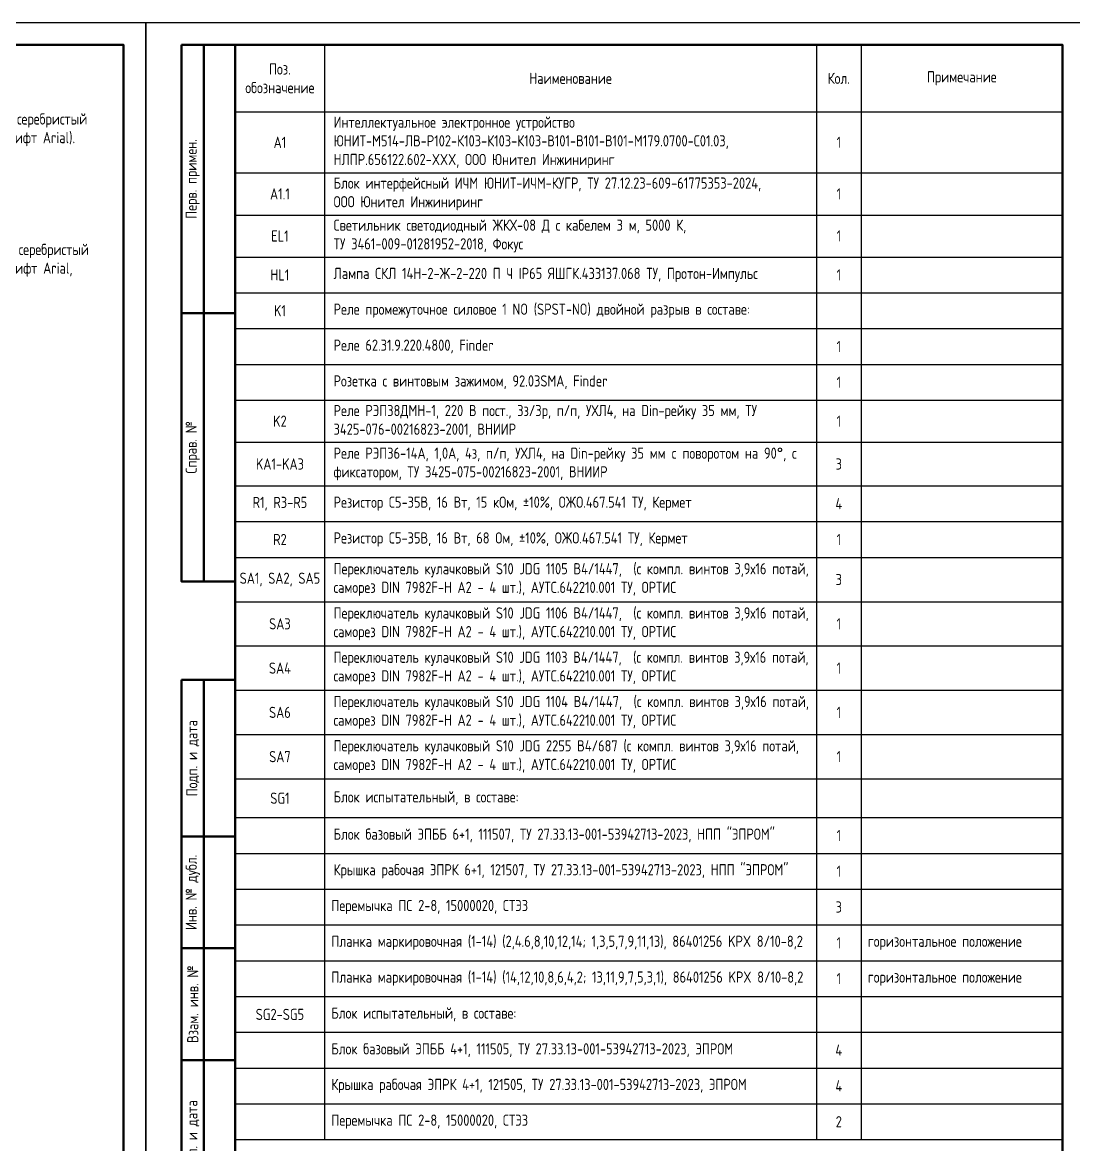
# Model space of a CAD drawing. Header units: millimetres. Extents: x -920 to 3495, y -90 to 589.
# Drawn here: x -447.6 to -212.5, y 46.1 to 297 of the extents above; entities that cross this region are included whole.
import ezdxf

# ---------------------------------------------------------------- set-up
doc = ezdxf.new("R2010")
doc.units = ezdxf.units.MM
doc.styles.add('Gost_type_A', font='GOST_A.TTF')

# ---------------------------------------------------------------- blocks, each defined once
blk = doc.blocks.new('Штамп левый верхний')
at = {"lineweight": 50}
for points in [[(-12, 0), (-7, 0), (-7, -60), (-12, -60)], [(-7, 0), (0, 0), (0, -60), (-7, -60)], [(-12, -60), (-7, -60), (-7, -120), (-12, -120)], [(-7, -60), (0, -60), (0, -120), (-7, -120)]]:
    blk.add_lwpolyline(points, close=True, dxfattribs=at)
at = {"char_height": 2.5, "width": 60, "attachment_point": 5, "rotation": 90, "style": 'Gost_type_A'}
for s, insert in [('Перв. примен.', (-9.5, -30)), ('Справ. №', (-9.5, -90))]:
    blk.add_mtext(s, dxfattribs=dict(at, insert=insert))
blk = doc.blocks.new('Штамп левый нижний')
at = {"lineweight": 50}
for points in [[(-12, 145), (-7, 145), (-7, 110), (-12, 110)], [(-7, 145), (0, 145), (0, 110), (-7, 110)], [(-12, 110), (-7, 110), (-7, 85), (-12, 85)], [(-7, 110), (0, 110), (0, 85), (-7, 85)], [(-12, 85), (-7, 85), (-7, 60), (-12, 60)], [(-7, 85), (0, 85), (0, 60), (-7, 60)], [(-12, 60), (-7, 60), (-7, 25), (-12, 25)], [(-7, 60), (0, 60), (0, 25), (-7, 25)], [(-12, 25), (-7, 25), (-7, 0), (-12, 0)], [(-7, 25), (0, 25), (0, 0), (-7, 0)]]:
    blk.add_lwpolyline(points, close=True, dxfattribs=at)
at = {"char_height": 2.5, "attachment_point": 5, "rotation": 90, "style": 'Gost_type_A'}
for s, insert, width in [('Подп. и дата', (-9.5, 127.5), 35), ('Инв. № дубл.', (-9.5, 97.5), 25), ('Взам. инв. №', (-9.5, 72.5), 25), ('Подп. и дата', (-9.5, 42.5), 35), ('Инв. N подл.', (-9.5, 12.5), 25)]:
    blk.add_mtext(s, dxfattribs=dict(at, insert=insert, width=width))
blk = doc.blocks.new('Формат_А4')
blk.add_lwpolyline([(0, 297), (0, 0), (-210, 0), (-210, 297)], close=True)
at = {"lineweight": 50}
blk.add_lwpolyline([(-190, 292), (-5, 292), (-5, 5), (-190, 5)], close=True, dxfattribs=at)
blk = doc.blocks.new('*T23')
at = {"color": 0, "lineweight": -2, "transparency": 16777216}
for p, q in [((0, 0), (185, 0)), ((0, 0), (0, -15)), ((20, 0), (20, -15)), ((130, 0), (130, -15)), ((140, 0), (140, -15)), ((185, 0), (185, -15)), ((210, 0), (395, 0)), ((210, 0), (210, -15)), ((230, 0), (230, -15)), ((340, 0), (340, -15)), ((350, 0), (350, -15)), ((395, 0), (395, -15))]:
    blk.add_line(p, q, dxfattribs=at)
at = {"color": 0, "linetype": 'ByBlock', "lineweight": -2, "transparency": 16777216}
for p, q in [((0, -15), (185, -15)), ((0, -15), (0, -244.78)), ((20, -15), (20, -244.78)), ((130, -15), (130, -244.78)), ((140, -15), (140, -188.78)), ((185, -15), (185, -244.78)), ((210, -15), (395, -15)), ((210, -15), (210, -239.29)), ((230, -15), (230, -239.29)), ((340, -15), (340, -239.29)), ((350, -15), (350, -31)), ((395, -15), (395, -239.29)), ((210, -23), (395, -23)), ((0, -28.63), (185, -28.63)), ((210, -31), (395, -31)), ((350, -31), (350, -164.14)), ((0, -38.06), (185, -38.06)), ((210, -39), (395, -39)), ((0, -47.45), (185, -47.45)), ((210, -48.43), (395, -48.43)), ((0, -55.45), (185, -55.45)), ((210, -56.43), (395, -56.43)), ((0, -63.45), (185, -63.45)), ((210, -64.43), (395, -64.43)), ((0, -71.45), (185, -71.45)), ((210, -73.48), (395, -73.48)), ((0, -79.45), (185, -79.45)), ((210, -82.89), (395, -82.89)), ((0, -88.86), (185, -88.86)), ((210, -90.89), (395, -90.89)), ((0, -98.6), (185, -98.6)), ((210, -98.89), (395, -98.89)), ((0, -106.6), (185, -106.6)), ((210, -106.89), (395, -106.89)), ((0, -114.6), (185, -114.6)), ((210, -114.89), (395, -114.89)), ((0, -124.51), (185, -124.51)), ((210, -124.14), (395, -124.14)), ((210, -132.14), (395, -132.14)), ((0, -134.41), (185, -134.41)), ((210, -140.14), (395, -140.14)), ((0, -144.31), (185, -144.31)), ((210, -148.14), (395, -148.14)), ((0, -154.21), (185, -154.21)), ((210, -156.14), (395, -156.14)), ((0, -164.11), (185, -164.11)), ((210, -164.14), (395, -164.14)), ((350, -164.14), (350, -172.14)), ((0, -172.78), (185, -172.78)), ((210, -172.14), (395, -172.14)), ((350, -172.14), (350, -189.39)), ((0, -180.78), (185, -180.78)), ((210, -181.39), (395, -181.39)), ((0, -188.78), (185, -188.78)), ((140, -188.78), (140, -244.78)), ((210, -189.39), (395, -189.39)), ((350, -189.39), (350, -197.39)), ((0, -196.78), (185, -196.78)), ((210, -197.39), (395, -197.39)), ((350, -197.39), (350, -239.29)), ((0, -204.78), (185, -204.78)), ((210, -205.39), (395, -205.39)), ((0, -212.78), (185, -212.78)), ((210, -213.39), (395, -213.39)), ((0, -220.78), (185, -220.78)), ((210, -223.29), (395, -223.29)), ((0, -228.78), (185, -228.78)), ((210, -231.29), (395, -231.29)), ((0, -236.78), (185, -236.78)), ((210, -239.29), (395, -239.29)), ((0, -244.78), (185, -244.78))]:
    blk.add_line(p, q, dxfattribs=at)
at = {"transparency": 16777216, "char_height": 2.5, "style": 'Gost_type_A'}
for s, insert, width, attachment_point in [('Поз. обозначение', (10, -7.5), 17, 5), ('Поз. обозначение', (220, -7.5), 17, 5), ('Наименование', (75, -7.5), 107, 5), ('Кол.', (135, -7.5), 7, 5), ('Примечание', (162.5, -7.5), 42, 5), ('Наименование', (285, -7.5), 107, 5), ('Кол.', (345, -7.5), 7, 5), ('Примечание', (372.5, -7.5), 42, 5), ('Планка маркировочная (1-10) (2,4.6,8,10; 1,3,5,7,9), 86401256 KPX 8/10-8,2', (231.5, -19), 107, 4), ('4', (345, -19), 7, 5), ('Планка маркировочная (1-10) (10,8,6,4,2; 9,7,5,3,1), 86401256 KPX 8/10-8,2', (231.5, -27), 107, 4), ('4', (345, -27), 7, 5), ('Перемычка FBS 10-6, HNT-090688, ОРТИС', (232, -152.14), 106, 4), ('6', (345, -152.14), 7, 5), ('SA7', (10, -159.16), 18, 5), ('Перемычка ПС 2-8, 15000020, СТЭЗ ', (21.5, -192.78), 107, 4), ('3', (135, -192.78), 7, 5), ('1', (135, -200.78), 7, 5), ('Планка маркировочная (1-14) (14,12,10,8,6,4,2; 13,11,9,7,5,3,1), 86401256 KPX 8/10-8,2', (21.5, -208.78), 107, 4), ('1', (135, -208.78), 7, 5), ('{\\C256;Блок испытательный, в составе:}', (21.5, -216.78), 107, 4), ('Блок базовый ЭПББ 4+1, 111505, ТУ 27.33.13-001-53942713-2023, ЭПРОМ', (21.5, -224.78), 107, 4), ('4', (135, -224.78), 7, 5), ('Крышка рабочая ЭПРК 4+1, 121505, ТУ 27.33.13-001-53942713-2023, ЭПРОМ', (21.5, -232.78), 107, 4), ('4', (135, -232.78), 7, 5), ('Перемычка ПС 2-8, 15000020, СТЭЗ ', (21.5, -240.78), 107, 4), ('2', (135, -240.78), 7, 5)]:
    blk.add_mtext(s, dxfattribs=dict(at, insert=insert, width=width, attachment_point=attachment_point))
at = {"color": 0, "transparency": 16777216, "char_height": 2.5, "style": 'Gost_type_A'}
for s, insert, width, attachment_point in [('{\\C256;Интеллектуальное электронное устройство \\C5;ЮНИТ-М514-ЛВ-Р102-К103-К103-К103-В101-В101-В101-М179.0700-С01.03\\C256;, НЛПР.656122.602-XXX, }ООО Юнител Инжиниринг', (22, -21.81), 106, 4), ('горизонтальное положение', (351.5, -19), 42, 4), ('A1', (10, -21.81), 18, 5), ('1', (135, -21.81), 7, 5), ('горизонтальное положение', (351.5, -27), 42, 4), ('Блок интерфейсный {\\C5;ИЧМ ЮНИТ-ИЧМ-КУГР}, ТУ 27.12.23-609-61775353-2024,     ООО Юнител Инжиниринг', (22, -33.34), 106, 4), ('A1.1', (10, -33.34), 18, 5), ('1', (135, -33.34), 7, 5), ('SQ1, SQ2', (220, -35), 18, 5), ('{\\C256;Выключатель путевой ВВП11-10А313-20У311, ТУ 3428-155-00216823-2005, ВНИИР }', (232, -35), 106, 4), ('2', (345, -35), 7, 5), ('Светильник светодиодный ЖКХ-08 Д с кабелем 3 м, 5000 К,\\PТУ 3461-009-01281952-2018, Фокус ', (22, -42.75), 106, 4), ('{\\C256;Блок-приставка конденсаторная ЮНИТ-БК-02, ТУ 27.12.31-601-61775353-2016, }ООО Юнител Инжиниринг', (232, -43.72), 106, 4), ('EL1', (10, -42.75), 18, 5), ('1', (135, -42.75), 7, 5), ('UZ1', (220, -43.72), 18, 5), ('1', (345, -43.72), 7, 5), ('{\\C256;Лампа СКЛ 14Н-2-Ж-2-220 П Ч IP65 ЯШГК.433137.068 ТУ, Протон-Импульс}', (22, -51.45), 106, 4), ('HL1', (10, -51.45), 18, 5), ('1', (135, -51.45), 7, 5), ('WE1', (220, -52.43), 18, 5), ('Кабель 3м 2х0,75, Фокус', (232, -52.43), 106, 4), ('1', (345, -52.43), 7, 5), ('{\\C256;в составе позиции} EL1', (351.5, -52.43), 42, 4), ('{\\C256;Реле промежуточное силовое 1 NO (SPST-NO) двойной разрыв в составе:}', (22, -59.45), 106, 4), ('K1', (10, -59.45), 18, 5), ('WE2', (220, -60.43), 18, 5), ('Провод ПВСнг(А)-LS 2х0,75, ГОСТ 7399-97', (232, -60.43), 106, 4), ('4', (345, -60.43), 7, 5), ('{\\C256;м}', (351.5, -60.43), 42, 4), ('{\\C256;Реле 62.31.9.220.4800, Finder}', (22, -67.45), 106, 4), ('1', (135, -67.45), 7, 5), ('WE3', (220, -68.96), 18, 5), ('{\\C256;Патч-корд экранированный, категории 5е, FTP серый PC-FTP-RJ45-Cat.5e-1,5m-LSZH, 8871c, Cabeus}', (232, -68.96), 106, 4), ('1', (345, -68.96), 7, 5), ('{\\C256;Розетка с винтовым зажимом, 92.03SMA, Finder}', (22, -75.45), 106, 4), ('1', (135, -75.45), 7, 5), ('Соединитель электрический RUT 6-RTK/S, HNT-090374, ТУ 27.33.13-001-54070557-2024, ГОСТ IEC 60947-7-1-2016, ОРТИС', (232, -78.18), 106, 4), ('X:1-X:21', (220, -78.18), 18, 5), ('21', (345, -78.18), 7, 5), ('{\\C256;Реле РЭП38ДМН-1, 220 В пост., 3з/3р, п/п, УХЛ4, на Din-рейку 35 мм, ТУ 3425-076-00216823-2001, ВНИИР      }', (22, -84.15), 106, 4), ('K2', (10, -84.15), 18, 5), ('1', (135, -84.15), 7, 5), ('Пластина торцевая D-RUT 6-RTK, HNT-090665, ОРТИС', (232, -86.89), 106, 4), ('4', (345, -86.89), 7, 5), ('Реле РЭП36-14A, 1,0А, 4з, п/п, УХЛ4, на Din-рейку 35 мм c поворотом на 90{\\fISOCPEUR|b0|i0|c0|p34;°}, с фиксатором, ТУ 3425-075-00216823-2001, ВНИИР  ', (22, -93.73), 106, 4), ('KA1-KA3', (10, -93.73), 18, 5), ('3', (135, -93.73), 7, 5), ('Перемычка коммутационная SB 2-RTK/S, HNT-090979, ОРТИС', (232, -94.89), 106, 4), ('4', (345, -94.89), 7, 5), ('R1, R3-R5', (10, -102.6), 18, 5), ('{\\C256;Резистор С5-35В, 16 Вт, 15 кОм, ±10%, ОЖО.467.541 ТУ, Кермет}', (22, -102.6), 106, 4), ('4', (135, -102.6), 7, 5), ('Перемычка FB 2-RTK/S, HNT-091821, ОРТИС', (232, -102.89), 106, 4), ('2', (345, -102.89), 7, 5), ('R2', (10, -110.6), 18, 5), ('{\\C256;Резистор С5-35В, 16 Вт, 68 Ом, ±10%, ОЖО.467.541 ТУ, Кермет}', (22, -110.6), 106, 4), ('1', (135, -110.6), 7, 5), ('{\\C256;Планка маркировочная} (1-21), 86401256 KPX 8/10-8,2', (232, -110.89), 106, 4), ('1', (345, -110.89), 7, 5), ('вертикальное положение', (351.5, -110.89), 42, 4), ('{\\C256;Переключатель кулачковый S10 JDG 1105 B4/1447,  (с компл. винтов 3,9х16 потай, саморез DIN 7982F-H A2 - 4 шт.), АУТС.642210.001 ТУ, ОРТИС}', (22, -119.56), 106, 4), ('Соединитель электрический RPV 4-MT(-P), HNT-131560, ТУ 27.33.13-001-54070557-2024, ГОСТ IEC 60947-7-1-2016, ОРТИС ', (232, -119.51), 106, 4), ('SA1, SA2, SA5', (10, -119.56), 18, 5), ('3', (135, -119.56), 7, 5), ('X:22-X:212', (220, -119.51), 18, 5), ('191', (345, -119.51), 7, 5), ('{\\C256;Переключатель кулачковый S10 JDG 1106 B4/1447,  (с компл. винтов 3,9х16 потай, саморез DIN 7982F-H A2 - 4 шт.), АУТС.642210.001 ТУ, ОРТИС}', (22, -129.46), 106, 4), ('Пластина торцевая D-RPV 4-MT(-P), HNT-131561, ОРТИС', (232, -128.14), 106, 4), ('21', (345, -128.14), 7, 5), ('SA3', (10, -129.46), 18, 5), ('1', (135, -129.46), 7, 5), ('{\\C256;Переключатель кулачковый S10 JDG 1103 B4/1447,  (с компл. винтов 3,9х16 потай, саморез DIN 7982F-H A2 - 4 шт.), АУТС.642210.001 ТУ, ОРТИС}', (22, -139.36), 106, 4), ('Перемычка FBS 2-6, HNT-091360, ОРТИС', (232, -136.14), 106, 4), ('13', (345, -136.14), 7, 5), ('SA4', (10, -139.36), 18, 5), ('1', (135, -139.36), 7, 5), ('Перемычка FBS 3-6, HNT-091957, ОРТИС', (232, -144.14), 106, 4), ('2', (345, -144.14), 7, 5), ('{\\C256;Переключатель кулачковый S10 JDG 1104 B4/1447,  (с компл. винтов 3,9х16 потай, саморез DIN 7982F-H A2 - 4 шт.), АУТС.642210.001 ТУ, ОРТИС}', (22, -149.26), 106, 4), ('SA6', (10, -149.26), 18, 5), ('1', (135, -149.26), 7, 5), ('1', (135, -159.16), 7, 5), ('Перемычка FBS 20-6, HNT-133475, ОРТИС', (232, -160.14), 106, 4), ('1', (345, -160.14), 7, 5), ('SG1', (10, -168.45), 18, 5), ('{\\C256;Блок испытательный, в составе:}', (22, -168.45), 106, 4), ('{\\C256;Планка маркировочная} (22-212), 86401217 KPX 6/10-6,2', (231.5, -168.14), 107, 4), ('1', (345, -168.14), 7, 5), ('вертикальное положение', (351.5, -168.14), 42, 4), ('{\\C256;Блок базовый ЭПББ 6+1, 111507, ТУ 27.33.13-001-53942713-2023, НПП "ЭПРОМ"}', (22, -176.78), 106, 4), ('1', (135, -176.78), 7, 5), ('X:213-X:242', (220, -176.76), 18, 5), ('30', (345, -176.76), 7, 5), ('{\\C256;Крышка рабочая ЭПРК 6+1, 121507, ТУ 27.33.13-001-53942713-2023, НПП "ЭПРОМ"}', (22, -184.78), 106, 4), ('1', (135, -184.78), 7, 5), ('1', (345, -185.39), 7, 5), ('{\\C256;Планка маркировочная} (213-242), 86401217 KPX 6/10-6,2', (231.5, -193.39), 107, 4), ('1', (345, -193.39), 7, 5), ('вертикальное положение', (351.5, -193.39), 42, 4), ('{\\C256;Планка маркировочная} (1-14) (2,4.6,8,10,12,14; 1,3,5,7,9,11,13){\\C256;, 86401256 KPX 8/10-8,2}', (21.5, -200.78), 107, 4), ('горизонтальное положение', (141.5, -200.78), 42, 4), ('горизонтальное положение', (141.5, -208.78), 42, 4), ('SG2-SG5', (10, -216.78), 18, 5)]:
    blk.add_mtext(s, dxfattribs=dict(at, insert=insert, width=width, attachment_point=attachment_point))
at = {"color": 1, "transparency": 16777216, "char_height": 2.5, "width": 106, "attachment_point": 4, "style": 'Gost_type_A'}
for s, insert in [('{\\C256;Переключатель кулачковый S10 JDG 2255 B4/687 (с компл. винтов 3,9х16 потай, саморез DIN 7982F-H A2 - 4 шт.), АУТС.642210.001 ТУ, ОРТИС}', (22, -159.16)), ('{\\C0;Соединитель электрический \\C256; RPV 4-MTD(-P), HNT-140690, ТУ 27.33.13-001-54070557-2024, ГОСТ IEC 60947-7-1-2016, ОРТИС}', (232, -176.76)), ('{\\C0;Пластина торцевая D-RPV 4-MT(-P), HNT-131561, ОРТИС}', (232, -185.39))]:
    blk.add_mtext(s, dxfattribs=dict(at, insert=insert))

msp = doc.modelspace()

# ---------------------------------------------------------------- block references
at = {"color": 1}
for name, p in [('Формат_А4', (-420, 0)), ('Формат_А4', (-210, 0)), ('Штамп левый верхний', (-400, 292)), ('Штамп левый нижний', (-400, 5))]:
    msp.add_blockref(name, p, dxfattribs=at)
msp.add_blockref('*T23', (-400, 292))

# ---------------------------------------------------------------- texts
at = {"insert": (-606, 285), "char_height": 2.5, "width": 175, "attachment_point": 1, "style": 'Gost_type_A'}
msp.add_mtext('\\pxql;{\\T2;\\C0;Примечания\\P\\P\\T1;  1 }Диспетчерское наименование шкафа - {\\C6;2 шт}. (материал - ТТ печати, 80мм*100пм, полиэстер с усиленным адгезивом серебристый матовый химстойкий, 3978-80-5-100, ООО «Термомарк», 1 шт (100п.м.); размер (Ш х В) {\\C6;500мм} х 50мм; рекомендуемый шрифт Arial).\\P\\P\\P\\P\\P\\P  2 Диспетчерское наименование шкафа - {\\C6;2 шт.} (материал - ТТ печати, 80мм*100пм, полиэстер с усиленным адгезивом серебристый матовый химстойкий, 3978-80-5-100, ООО «Термомарк», 1 шт (100п.м.); размер (Ш х В) 375мм х 50мм; рекомендуемый шрифт Arial, высота 28 мм).\\P\\P\\P\\P\\P\\P  3 Количество шкафов - 1 шт.', dxfattribs=at)

doc.saveas('drawing.dxf')
